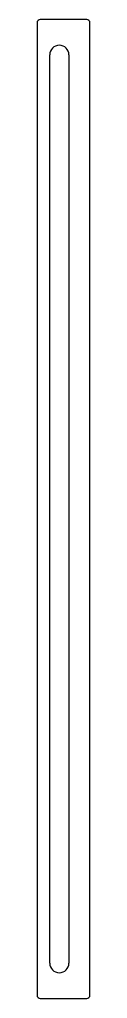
# Model space of a CAD drawing. Header units: millimetres. Extents: x 0 to 16, y 0 to 305.
import ezdxf

# ---------------------------------------------------------------- set-up
doc = ezdxf.new("R2010")
doc.units = ezdxf.units.MM
doc.layers.get('0').update_dxf_attribs({"linetype": 'CONTINUOUS'})

msp = doc.modelspace()

# ---------------------------------------------------------------- linework, layer by layer
at = {"linetype": 'CONTINUOUS'}
for p, q in [((15.4894, 304.8), (1, 304.8)), ((0, 303.8), (0, 1)), ((16.4894, 1), (16.4894, 303.8)), ((3.9394, 11), (3.9394, 293.8)), ((9.9394, 293.8), (9.9394, 11)), ((1, 0), (15.4894, 0))]:
    msp.add_line(p, q, dxfattribs=at)
for centre, radius, start, end in [((1, 303.8), 1, 90, 180), ((15.4894, 303.8), 1, 0, 90), ((6.9394, 293.8), 3, 0, 180), ((6.9394, 11), 3, 180, 360), ((1, 1), 1, 180, 270), ((15.4894, 1), 1, 270, 360)]:
    msp.add_arc(centre, radius, start, end, dxfattribs=at)

doc.saveas('drawing.dxf')
